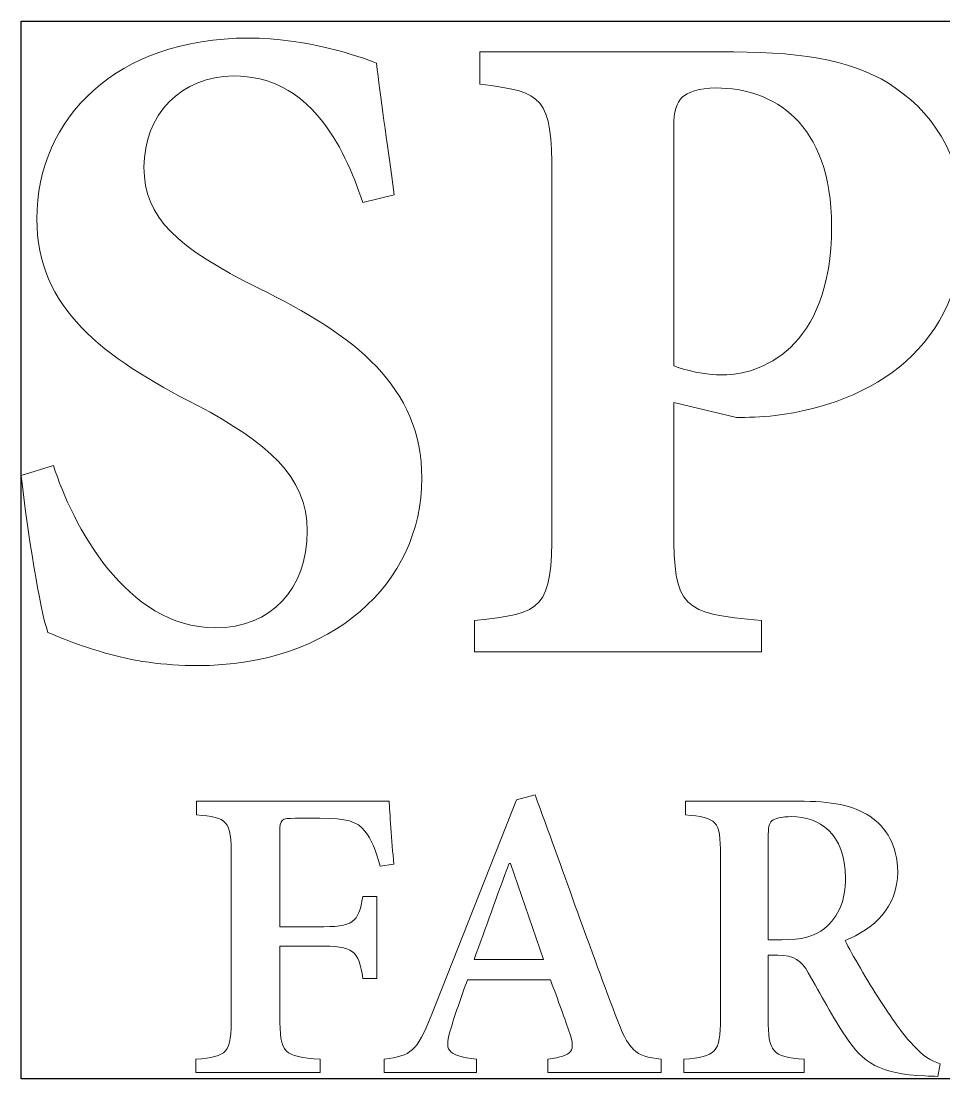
# Paper-space layout '0010 - T1.0 TITLE SHEET - 0000' of a CAD drawing. Header units: inches. Extents: x 1.9 to 53.4, y 0.4 to 29.1.
# Drawn here: x 14.167 to 17.212, y 24.274 to 27.764 of the extents above; entities that cross this region are included whole.
import ezdxf

# ---------------------------------------------------------------- set-up
doc = ezdxf.new("R2010")
doc.units = ezdxf.units.IN
doc.header["$LTSCALE"] = 48
doc.header["$MEASUREMENT"] = 0
doc.linetypes.add('HIDDEN2', pattern=[0.1875, 0.125, -0.0625])
doc.layers.get('0').update_dxf_attribs({"linetype": 'CONTINUOUS'})
doc.layers.get('Defpoints').update_dxf_attribs({"linetype": 'CONTINUOUS'})
doc.layers.add('A-ANNO-NOTE', color=3, linetype='CONTINUOUS')

# ---------------------------------------------------------------- blocks, each defined once
blk = doc.blocks.new('SPROUTS FARMERS MARKET LOGO')
at = {"lineweight": 0}
for points, knots in [([(-5.8898, 3.0056), (-5.9537, 3.1975), (-6.0664, 3.4229), (-6.3162, 3.4229), (-6.4867, 3.4229), (-6.6116, 3.295), (-6.6116, 3.1214), (-6.6116, 2.9538), (-6.502, 2.8564), (-6.2339, 2.7224), (-5.9141, 2.567), (-5.6948, 2.3965), (-5.6948, 2.095), (-5.6948, 1.7477), (-5.9903, 1.4767), (-6.435, 1.4767), (-6.5446, 1.4767), (-6.6512, 1.4919), (-6.7426, 1.5193), (-6.8279, 1.5437), (-6.8857, 1.568), (-6.9284, 1.5863), (-6.9558, 1.6625), (-6.9954, 1.9183), (-7.0167, 2.1041), (-7.0167, 2.1041), (-6.9101, 2.1376), (-6.9101, 2.1376), (-6.8492, 1.9427), (-6.6695, 1.6015), (-6.3771, 1.6015), (-6.1913, 1.6015), (-6.0725, 1.7295), (-6.0725, 1.9213), (-6.0725, 2.101), (-6.2065, 2.2137), (-6.435, 2.3356), (-6.7487, 2.4939), (-6.9649, 2.6584), (-6.9649, 2.9508), (-6.9649, 3.2858), (-6.6999, 3.5478), (-6.2674, 3.5478), (-6.0725, 3.5478), (-5.8989, 3.4869), (-5.8441, 3.4655), (-5.8319, 3.3528), (-5.8106, 3.2188), (-5.7862, 3.03), (-5.7862, 3.03), (-5.8898, 3.0056), (-5.8898, 3.0056)], [0, 0, 0, 0, 1, 1, 1, 2, 2, 2, 3, 3, 3, 4, 4, 4, 5, 5, 5, 6, 6, 6, 7, 7, 7, 8, 8, 8, 9, 9, 9, 10, 10, 10, 11, 11, 11, 12, 12, 12, 13, 13, 13, 14, 14, 14, 15, 15, 15, 16, 16, 16, 17, 17, 17, 17]), ([(-4.6654, 3.5021), (-4.4248, 3.5021), (-4.2512, 3.4686), (-4.1324, 3.3833), (-3.9893, 3.2858), (-3.907, 3.1335), (-3.907, 2.9356), (-3.907, 2.5274), (-4.2085, 2.3417), (-4.5283, 2.3021), (-4.574, 2.296), (-4.6228, 2.296), (-4.6563, 2.296), (-4.6563, 2.296), (-4.8634, 2.3447), (-4.8634, 2.3447), (-4.8634, 2.3447), (-4.8634, 1.9274), (-4.8634, 1.9274), (-4.8634, 1.6686), (-4.836, 1.6472), (-4.574, 1.6259), (-4.574, 1.6259), (-4.574, 1.5224), (-4.574, 1.5224), (-4.574, 1.5224), (-5.5212, 1.5224), (-5.5212, 1.5224), (-5.5212, 1.5224), (-5.5212, 1.6259), (-5.5212, 1.6259), (-5.2928, 1.6472), (-5.2654, 1.6686), (-5.2654, 1.9274), (-5.2654, 1.9274), (-5.2654, 3.0939), (-5.2654, 3.0939), (-5.2654, 3.3528), (-5.2928, 3.3711), (-5.503, 3.3955), (-5.503, 3.3955), (-5.503, 3.5021), (-5.503, 3.5021), (-5.503, 3.5021), (-4.6654, 3.5021), (-4.6654, 3.5021)], [0, 0, 0, 0, 1, 1, 1, 2, 2, 2, 3, 3, 3, 4, 4, 4, 5, 5, 5, 6, 6, 6, 7, 7, 7, 8, 8, 8, 9, 9, 9, 10, 10, 10, 11, 11, 11, 12, 12, 12, 13, 13, 13, 14, 14, 14, 15, 15, 15, 15]), ([(-4.8634, 2.4665), (-4.8268, 2.4513), (-4.7629, 2.4361), (-4.6989, 2.4361), (-4.5862, 2.4361), (-4.3426, 2.5153), (-4.3426, 2.9264), (-4.3426, 3.2706), (-4.5375, 3.3833), (-4.7233, 3.3833), (-4.7811, 3.3833), (-4.8177, 3.3681), (-4.836, 3.3528), (-4.8542, 3.3346), (-4.8634, 3.3041), (-4.8634, 3.2584), (-4.8634, 3.2584), (-4.8634, 2.4665), (-4.8634, 2.4665)], [0, 0, 0, 0, 1, 1, 1, 2, 2, 2, 3, 3, 3, 4, 4, 4, 5, 5, 5, 6, 6, 6, 6]), ([(-5.2784, 0.1333), (-5.2784, 0.1333), (-5.2784, 0.1774), (-5.2784, 0.1774), (-5.1957, 0.1898), (-5.1874, 0.205), (-5.2067, 0.2629), (-5.2219, 0.3084), (-5.2453, 0.3732), (-5.2701, 0.4393), (-5.2701, 0.4393), (-5.5444, 0.4393), (-5.5444, 0.4393), (-5.5624, 0.3883), (-5.5817, 0.336), (-5.5982, 0.2808), (-5.6216, 0.2064), (-5.6148, 0.1898), (-5.5141, 0.1774), (-5.5141, 0.1774), (-5.5141, 0.1333), (-5.5141, 0.1333), (-5.5141, 0.1333), (-5.8188, 0.1333), (-5.8188, 0.1333), (-5.8188, 0.1333), (-5.8188, 0.1774), (-5.8188, 0.1774), (-5.7292, 0.1898), (-5.7113, 0.2022), (-5.6644, 0.3208), (-5.6644, 0.3208), (-5.3818, 1.0335), (-5.3818, 1.0335), (-5.3818, 1.0335), (-5.3211, 1.0501), (-5.3211, 1.0501), (-5.2329, 0.8102), (-5.146, 0.562), (-5.0564, 0.3249), (-5.0109, 0.2036), (-4.993, 0.1884), (-4.9048, 0.1774), (-4.9048, 0.1774), (-4.9048, 0.1333), (-4.9048, 0.1333), (-4.9048, 0.1333), (-5.2784, 0.1333), (-5.2784, 0.1333)], [0, 0, 0, 0, 1, 1, 1, 2, 2, 2, 3, 3, 3, 4, 4, 4, 5, 5, 5, 6, 6, 6, 7, 7, 7, 8, 8, 8, 9, 9, 9, 10, 10, 10, 11, 11, 11, 12, 12, 12, 13, 13, 13, 14, 14, 14, 15, 15, 15, 16, 16, 16, 16]), ([(-5.8326, 0.8143), (-5.8464, 0.8681), (-5.8602, 0.9025), (-5.8822, 0.9301), (-5.9084, 0.9632), (-5.9429, 0.9728), (-6.0311, 0.9728), (-6.0311, 0.9728), (-6.1124, 0.9728), (-6.1124, 0.9728), (-6.1579, 0.9728), (-6.1634, 0.9701), (-6.1634, 0.926), (-6.1634, 0.926), (-6.1634, 0.6144), (-6.1634, 0.6144), (-6.1634, 0.6144), (-6.0394, 0.6144), (-6.0394, 0.6144), (-5.9167, 0.6144), (-5.9056, 0.6268), (-5.8891, 0.7151), (-5.8891, 0.7151), (-5.8436, 0.7151), (-5.8436, 0.7151), (-5.8436, 0.7151), (-5.8436, 0.4435), (-5.8436, 0.4435), (-5.8436, 0.4435), (-5.8891, 0.4435), (-5.8891, 0.4435), (-5.9043, 0.5372), (-5.9167, 0.551), (-6.0394, 0.551), (-6.0394, 0.551), (-6.1634, 0.551), (-6.1634, 0.551), (-6.1634, 0.551), (-6.1634, 0.3208), (-6.1634, 0.3208), (-6.1634, 0.1953), (-6.151, 0.1871), (-6.0297, 0.1774), (-6.0297, 0.1774), (-6.0297, 0.1333), (-6.0297, 0.1333), (-6.0297, 0.1333), (-6.4405, 0.1333), (-6.4405, 0.1333), (-6.4405, 0.1333), (-6.4405, 0.1774), (-6.4405, 0.1774), (-6.3358, 0.1871), (-6.3233, 0.1953), (-6.3233, 0.3208), (-6.3233, 0.3208), (-6.3233, 0.8446), (-6.3233, 0.8446), (-6.3233, 0.9673), (-6.3358, 0.9756), (-6.4378, 0.9839), (-6.4378, 0.9839), (-6.4378, 1.0294), (-6.4378, 1.0294), (-6.4378, 1.0294), (-5.8022, 1.0294), (-5.8022, 1.0294), (-5.8009, 0.9963), (-5.794, 0.897), (-5.7871, 0.8212), (-5.7871, 0.8212), (-5.8326, 0.8143), (-5.8326, 0.8143)], [0, 0, 0, 0, 1, 1, 1, 2, 2, 2, 3, 3, 3, 4, 4, 4, 5, 5, 5, 6, 6, 6, 7, 7, 7, 8, 8, 8, 9, 9, 9, 10, 10, 10, 11, 11, 11, 12, 12, 12, 13, 13, 13, 14, 14, 14, 15, 15, 15, 16, 16, 16, 17, 17, 17, 18, 18, 18, 19, 19, 19, 20, 20, 20, 21, 21, 21, 22, 22, 22, 23, 23, 23, 24, 24, 24, 24]), ([(-3.9922, 0.1209), (-4.0032, 0.1209), (-4.0198, 0.1223), (-4.0349, 0.1223), (-4.1838, 0.1292), (-4.239, 0.165), (-4.2968, 0.2533), (-4.3368, 0.3139), (-4.3796, 0.3925), (-4.4195, 0.4628), (-4.4416, 0.5041), (-4.4664, 0.5207), (-4.5202, 0.5207), (-4.5202, 0.5207), (-4.5519, 0.5207), (-4.5519, 0.5207), (-4.5519, 0.5207), (-4.5519, 0.3125), (-4.5519, 0.3125), (-4.5519, 0.1995), (-4.5395, 0.1871), (-4.4333, 0.1774), (-4.4333, 0.1774), (-4.4333, 0.1333), (-4.4333, 0.1333), (-4.4333, 0.1333), (-4.8303, 0.1333), (-4.8303, 0.1333), (-4.8303, 0.1333), (-4.8303, 0.1774), (-4.8303, 0.1774), (-4.7242, 0.1871), (-4.709, 0.1981), (-4.709, 0.3125), (-4.709, 0.3125), (-4.709, 0.8515), (-4.709, 0.8515), (-4.709, 0.9646), (-4.7214, 0.9756), (-4.8248, 0.9839), (-4.8248, 0.9839), (-4.8248, 1.0294), (-4.8248, 1.0294), (-4.8248, 1.0294), (-4.454, 1.0294), (-4.454, 1.0294), (-4.341, 1.0294), (-4.272, 1.0156), (-4.2169, 0.9797), (-4.1618, 0.9425), (-4.1245, 0.8819), (-4.1245, 0.7964), (-4.1245, 0.6764), (-4.2031, 0.6089), (-4.2982, 0.5689), (-4.2762, 0.5262), (-4.2238, 0.4338), (-4.1824, 0.3718), (-4.1328, 0.296), (-4.1039, 0.2546), (-4.0735, 0.2243), (-4.0418, 0.1884), (-4.0156, 0.1719), (-3.9839, 0.1623), (-3.9839, 0.1623), (-3.9922, 0.1209), (-3.9922, 0.1209)], [0, 0, 0, 0, 1, 1, 1, 2, 2, 2, 3, 3, 3, 4, 4, 4, 5, 5, 5, 6, 6, 6, 7, 7, 7, 8, 8, 8, 9, 9, 9, 10, 10, 10, 11, 11, 11, 12, 12, 12, 13, 13, 13, 14, 14, 14, 15, 15, 15, 16, 16, 16, 17, 17, 17, 18, 18, 18, 19, 19, 19, 20, 20, 20, 21, 21, 21, 22, 22, 22, 22]), ([(-4.5064, 0.5717), (-4.443, 0.5717), (-4.3975, 0.5827), (-4.3658, 0.6089), (-4.3175, 0.6489), (-4.2968, 0.704), (-4.2968, 0.7757), (-4.2968, 0.9232), (-4.3851, 0.9784), (-4.4733, 0.9784), (-4.5091, 0.9784), (-4.5298, 0.9715), (-4.5395, 0.9646), (-4.5491, 0.9563), (-4.5519, 0.9411), (-4.5519, 0.9094), (-4.5519, 0.9094), (-4.5519, 0.5717), (-4.5519, 0.5717), (-4.5519, 0.5717), (-4.5064, 0.5717), (-4.5064, 0.5717)], [0, 0, 0, 0, 1, 1, 1, 2, 2, 2, 3, 3, 3, 4, 4, 4, 5, 5, 5, 6, 6, 6, 7, 7, 7, 7]), ([(-5.4025, 0.824), (-5.4025, 0.824), (-5.4066, 0.824), (-5.4066, 0.824), (-5.4466, 0.7178), (-5.4838, 0.6103), (-5.5224, 0.5069), (-5.5224, 0.5069), (-5.2936, 0.5069), (-5.2936, 0.5069), (-5.2936, 0.5069), (-5.4025, 0.824), (-5.4025, 0.824)], [0, 0, 0, 0, 1, 1, 1, 2, 2, 2, 3, 3, 3, 4, 4, 4, 4])]:
    blk.add_open_spline(points, degree=3, knots=knots, dxfattribs=at)
at = {"layer": 'Defpoints', "linetype": 'HIDDEN2'}
blk.add_lwpolyline([(-7.0167, 0.1128), (-7.0167, 3.6037), (6.1491, 3.6037), (6.1491, 0.1128)], close=True, dxfattribs=at)

psp = doc.layouts.new('0010 - T1.0 TITLE SHEET - 0000')

# ---------------------------------------------------------------- block references
at = {"layer": 'A-ANNO-NOTE'}
psp.add_blockref('SPROUTS FARMERS MARKET LOGO', (21.1838, 24.1607), dxfattribs=at)

doc.saveas('drawing.dxf')
